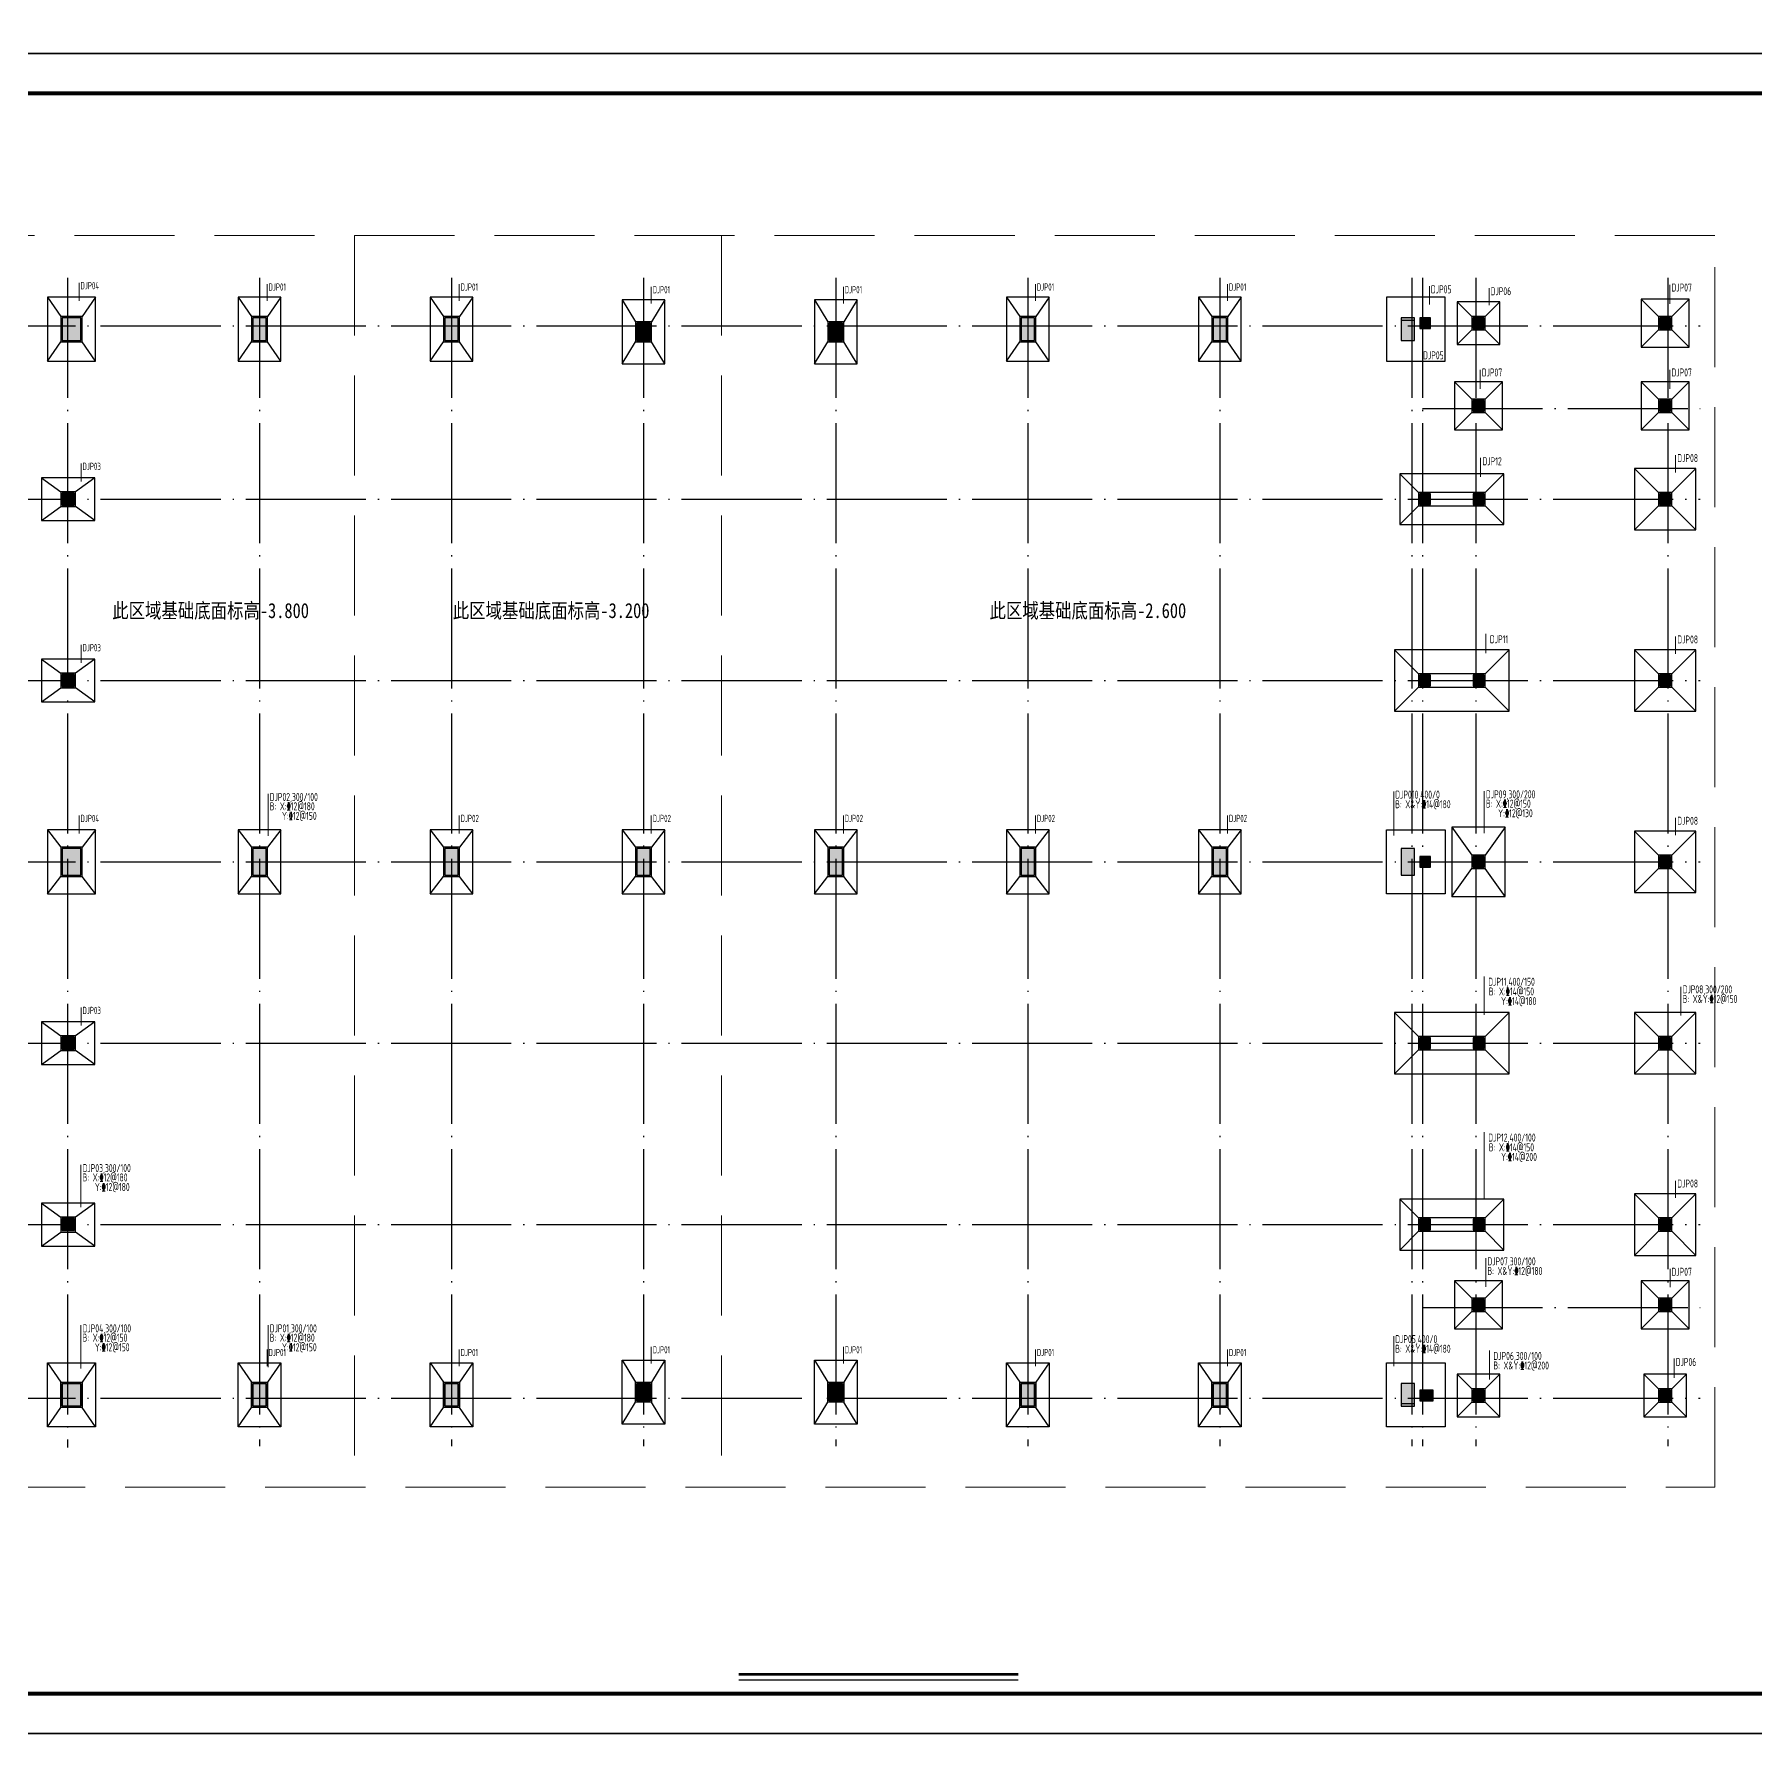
# Model space of a CAD drawing. Extents: x 2025205 to 2402328, y -557483 to 329036.
# Drawn here: x 2076904 to 2141427, y 56941 to 121366 of the extents above; entities that cross this region are included whole.
import ezdxf

# ---------------------------------------------------------------- set-up
doc = ezdxf.new("R2010")
doc.units = 0
doc.header["$LTSCALE"] = 1500
doc.header["$MEASUREMENT"] = 0
doc.linetypes.add('DASH', pattern=[0.35, 0.25, -0.1])
doc.linetypes.add('DOTE', pattern=[2.42, 2, -0.2, 0.02, -0.2])
for name, color, linetype in [('1505', 2, 'Continuous'), ('708', 2, 'Continuous'), ('709', 7, 'Continuous'), ('DIM_SYMB', 3, 'Continuous'), ('DOTE', 252, 'DOTE'), ('PUB_TITLE', 4, 'Continuous'), ('TEXT', 7, 'Continuous'), ('柱', 2, 'Continuous'), ('柱涂实', 54, 'Continuous')]:
    doc.layers.add(name, color=color, linetype=linetype)
doc.layers.add('1526', color=7, linetype='Continuous', lineweight=18)
doc.layers.add('查找字符', color=1, linetype='ByLayer', lineweight=18)
doc.styles.add('FromPkpm', font='Pkpmeng', dxfattribs={"width": 0.7, "bigfont": 'hztxt'})
doc.styles.add('宋体', font='', dxfattribs={"width": 0.8})
doc.styles.get('宋体').set_extended_font_data('SimSun')

# ---------------------------------------------------------------- blocks, each defined once
blk = doc.blocks.new('23131')
at = {"layer": '柱'}
for p, q in [((1903070, -69601), (1902620, -69601)), ((1902620, -69601), (1902620, -70051)), ((1903070, -69601), (1902620, -69601)), ((1902620, -69601), (1902620, -70051)), ((1903070, -70051), (1903070, -69601)), ((1903070, -70051), (1903070, -69601)), ((1902620, -70051), (1903070, -70051)), ((1902620, -70051), (1903070, -70051)), ((1903070, -76401), (1902620, -76401)), ((1902620, -76401), (1902620, -76851)), ((1903070, -76401), (1902620, -76401)), ((1902620, -76401), (1902620, -76851)), ((1903070, -76851), (1903070, -76401)), ((1903070, -76851), (1903070, -76401)), ((1902620, -76851), (1903070, -76851)), ((1902620, -76851), (1903070, -76851)), ((1903070, -90001), (1902620, -90001)), ((1902620, -90001), (1902620, -90451)), ((1903070, -90001), (1902620, -90001)), ((1902620, -90001), (1902620, -90451)), ((1903070, -90451), (1903070, -90001)), ((1903070, -90451), (1903070, -90001)), ((1902620, -90451), (1903070, -90451)), ((1902620, -90451), (1903070, -90451)), ((1903070, -96801), (1902620, -96801)), ((1902620, -96801), (1902620, -97251)), ((1903070, -96801), (1902620, -96801)), ((1902620, -96801), (1902620, -97251)), ((1902620, -97251), (1903070, -97251)), ((1902620, -97251), (1903070, -97251)), ((1903070, -97251), (1903070, -96801)), ((1903070, -97251), (1903070, -96801))]:
    blk.add_line(p, q, dxfattribs=at)
for points in [[(1903320, -63876), (1903320, -63026), (1902620, -63026), (1902620, -63876)], [(1910270, -63876), (1910270, -63026), (1909770, -63026), (1909770, -63876)], [(1917470, -63876), (1917470, -63026), (1916970, -63026), (1916970, -63876)], [(1924670, -63876), (1924670, -63226), (1924170, -63226), (1924170, -63876)], [(1931870, -63876), (1931870, -63226), (1931370, -63226), (1931370, -63876)], [(1939070, -63876), (1939070, -63026), (1938570, -63026), (1938570, -63876)], [(1946270, -63876), (1946270, -63026), (1945770, -63026), (1945770, -63876)], [(1953320, -63876), (1953320, -63026), (1952820, -63026), (1952820, -63876)], [(1903320, -83926), (1903320, -82926), (1902620, -82926), (1902620, -83926)], [(1910270, -83926), (1910270, -82926), (1909770, -82926), (1909770, -83926)], [(1917470, -83926), (1917470, -82926), (1916970, -82926), (1916970, -83926)], [(1924670, -83926), (1924670, -82926), (1924170, -82926), (1924170, -83926)], [(1931870, -83926), (1931870, -82926), (1931370, -82926), (1931370, -83926)], [(1939070, -83926), (1939070, -82926), (1938570, -82926), (1938570, -83926)], [(1946270, -83926), (1946270, -82926), (1945770, -82926), (1945770, -83926)], [(1953320, -83926), (1953320, -82926), (1952820, -82926), (1952820, -83926)], [(1903320, -103826), (1903320, -102976), (1902620, -102976), (1902620, -103826)], [(1910270, -103826), (1910270, -102976), (1909770, -102976), (1909770, -103826)], [(1917470, -103826), (1917470, -102976), (1916970, -102976), (1916970, -103826)], [(1924670, -103626), (1924670, -102976), (1924170, -102976), (1924170, -103626)], [(1931870, -103626), (1931870, -102976), (1931370, -102976), (1931370, -103626)], [(1939070, -103826), (1939070, -102976), (1938570, -102976), (1938570, -103826)], [(1946270, -103826), (1946270, -102976), (1945770, -102976), (1945770, -103826)], [(1953320, -103826), (1953320, -102976), (1952820, -102976), (1952820, -103826)]]:
    blk.add_lwpolyline(points, close=True, dxfattribs=at)
at = {"layer": '柱涂实'}
for points in [[(1903320, -63876), (1903320, -63026), (1902620, -63876), (1902620, -63026)], [(1910270, -63876), (1910270, -63026), (1909770, -63876), (1909770, -63026)], [(1917470, -63876), (1917470, -63026), (1916970, -63876), (1916970, -63026)], [(1924670, -63876), (1924670, -63226), (1924170, -63876), (1924170, -63226)], [(1931870, -63876), (1931870, -63226), (1931370, -63876), (1931370, -63226)], [(1939070, -63876), (1939070, -63026), (1938570, -63876), (1938570, -63026)], [(1946270, -63876), (1946270, -63026), (1945770, -63876), (1945770, -63026)], [(1953320, -63876), (1953320, -63026), (1952820, -63876), (1952820, -63026)], [(1903070, -70051), (1903070, -69601), (1902620, -70051), (1902620, -69601)], [(1903070, -76851), (1903070, -76401), (1902620, -76851), (1902620, -76401)], [(1903320, -83926), (1903320, -82926), (1902620, -83926), (1902620, -82926)], [(1910270, -83926), (1910270, -82926), (1909770, -83926), (1909770, -82926)], [(1917470, -83926), (1917470, -82926), (1916970, -83926), (1916970, -82926)], [(1924670, -83926), (1924670, -82926), (1924170, -83926), (1924170, -82926)], [(1931870, -83926), (1931870, -82926), (1931370, -83926), (1931370, -82926)], [(1939070, -83926), (1939070, -82926), (1938570, -83926), (1938570, -82926)], [(1946270, -83926), (1946270, -82926), (1945770, -83926), (1945770, -82926)], [(1953320, -83926), (1953320, -82926), (1952820, -83926), (1952820, -82926)], [(1903070, -90451), (1903070, -90001), (1902620, -90451), (1902620, -90001)], [(1903070, -97251), (1903070, -96801), (1902620, -97251), (1902620, -96801)], [(1903320, -103826), (1903320, -102976), (1902620, -103826), (1902620, -102976)], [(1910270, -103826), (1910270, -102976), (1909770, -103826), (1909770, -102976)], [(1917470, -103826), (1917470, -102976), (1916970, -103826), (1916970, -102976)], [(1924670, -103626), (1924670, -102976), (1924170, -103626), (1924170, -102976)], [(1931870, -103626), (1931870, -102976), (1931370, -103626), (1931370, -102976)], [(1939070, -103826), (1939070, -102976), (1938570, -103826), (1938570, -102976)], [(1946270, -103826), (1946270, -102976), (1945770, -103826), (1945770, -102976)], [(1953320, -103826), (1953320, -102976), (1952820, -103826), (1952820, -102976)]]:
    blk.add_solid(points, dxfattribs=at)

msp = doc.modelspace()

# ---------------------------------------------------------------- hatches: boundary and pattern name
at = {"layer": '709', "transparency": 33554687}
for points in [[(2129242.1, 110336), (2129242.1, 110736), (2128842.1, 110736), (2128842.1, 110336)], [(2131242.1, 110336), (2131242.1, 110736), (2130842.1, 110736), (2130842.1, 110336)], [(2138242.1, 110336), (2138242.1, 110736), (2137842.1, 110736), (2137842.1, 110336)], [(2131242.1, 107236), (2131242.1, 107636), (2130842.1, 107636), (2130842.1, 107236)], [(2138242.1, 107236), (2138242.1, 107636), (2137842.1, 107636), (2137842.1, 107236)], [(2129242.1, 103736), (2129242.1, 104136), (2128842.1, 104136), (2128842.1, 103736)], [(2131242.1, 103736), (2131242.1, 104136), (2130842.1, 104136), (2130842.1, 103736)], [(2138242.1, 103736), (2138242.1, 104136), (2137842.1, 104136), (2137842.1, 103736)], [(2129242.1, 96936), (2129242.1, 97336), (2128842.1, 97336), (2128842.1, 96936)], [(2131242.1, 96936), (2131242.1, 97336), (2130842.1, 97336), (2130842.1, 96936)], [(2138242.1, 96936), (2138242.1, 97336), (2137842.1, 97336), (2137842.1, 96936)], [(2129242.1, 90136), (2129242.1, 90536), (2128842.1, 90536), (2128842.1, 90136)], [(2131242.1, 90136), (2131242.1, 90536), (2130842.1, 90536), (2130842.1, 90136)], [(2138242.1, 90136), (2138242.1, 90536), (2137842.1, 90536), (2137842.1, 90136)], [(2129242.1, 83336), (2129242.1, 83736), (2128842.1, 83736), (2128842.1, 83336)], [(2131242.1, 83336), (2131242.1, 83736), (2130842.1, 83736), (2130842.1, 83336)], [(2138242.1, 83336), (2138242.1, 83736), (2137842.1, 83736), (2137842.1, 83336)], [(2129242.1, 76536), (2129242.1, 76936), (2128842.1, 76936), (2128842.1, 76536)], [(2131242.1, 76536), (2131242.1, 76936), (2130842.1, 76936), (2130842.1, 76536)], [(2138242.1, 76536), (2138242.1, 76936), (2137842.1, 76936), (2137842.1, 76536)], [(2131242.1, 73536), (2131242.1, 73936), (2130842.1, 73936), (2130842.1, 73536)], [(2138242.1, 73536), (2138242.1, 73936), (2137842.1, 73936), (2137842.1, 73536)], [(2129342.1, 70136), (2129342.1, 70536), (2128842.1, 70536), (2128842.1, 70136)], [(2131242.1, 70136), (2131242.1, 70536), (2130842.1, 70536), (2130842.1, 70136)], [(2138242.1, 70136), (2138242.1, 70536), (2137842.1, 70536), (2137842.1, 70136)]]:
    msp.add_hatch(color=256, dxfattribs=at).paths.add_polyline_path(points)

# ---------------------------------------------------------------- linework, layer by layer
at = {"layer": '1505', "ltscale": 1}
for points in [[(2077392.1, 111511), (2077392.1, 109111), (2079192.1, 109111), (2079192.1, 111511)], [(2084542.1, 111511), (2084542.1, 109111), (2086142.1, 109111), (2086142.1, 111511)], [(2091742.1, 111511), (2091742.1, 109111), (2093342.1, 109111), (2093342.1, 111511)], [(2098942.1, 111411), (2098942.1, 109011), (2100542.1, 109011), (2100542.1, 111411)], [(2106142.1, 111411), (2106142.1, 109011), (2107742.1, 109011), (2107742.1, 111411)], [(2113342.1, 111511), (2113342.1, 109111), (2114942.1, 109111), (2114942.1, 111511)], [(2120542.1, 111511), (2120542.1, 109111), (2122142.1, 109111), (2122142.1, 111511)], [(2127592.1, 111511), (2127592.1, 109111), (2129792.1, 109111), (2129792.1, 111511)], [(2130242.1, 109736), (2131842.1, 109736), (2131842.1, 111336), (2130242.1, 111336)], [(2137142.1, 109636), (2138942.1, 109636), (2138942.1, 111436), (2137142.1, 111436)], [(2077892.1, 110786), (2077892.1, 109836), (2078692.1, 109836), (2078692.1, 110786)], [(2085042.1, 110786), (2085042.1, 109836), (2085642.1, 109836), (2085642.1, 110786)], [(2092242.1, 110786), (2092242.1, 109836), (2092842.1, 109836), (2092842.1, 110786)], [(2099442.1, 110586), (2099442.1, 109836), (2100042.1, 109836), (2100042.1, 110586)], [(2106642.1, 110586), (2106642.1, 109836), (2107242.1, 109836), (2107242.1, 110586)], [(2113842.1, 110786), (2113842.1, 109836), (2114442.1, 109836), (2114442.1, 110786)], [(2121042.1, 110786), (2121042.1, 109836), (2121642.1, 109836), (2121642.1, 110786)], [(2130792.1, 110286), (2131292.1, 110286), (2131292.1, 110786), (2130792.1, 110786)], [(2137792.1, 110286), (2138292.1, 110286), (2138292.1, 110786), (2137792.1, 110786)], [(2130142.1, 106536), (2131942.1, 106536), (2131942.1, 108336), (2130142.1, 108336)], [(2137142.1, 106536), (2138942.1, 106536), (2138942.1, 108336), (2137142.1, 108336)], [(2130792.1, 107186), (2131292.1, 107186), (2131292.1, 107686), (2130792.1, 107686)], [(2137792.1, 107186), (2138292.1, 107186), (2138292.1, 107686), (2137792.1, 107686)], [(2077167.1, 103136), (2079167.1, 103136), (2079167.1, 104736), (2077167.1, 104736)], [(2128092.1, 102986), (2131992.1, 102986), (2131992.1, 104886), (2128092.1, 104886)], [(2136892.1, 102786), (2139192.1, 102786), (2139192.1, 105086), (2136892.1, 105086)], [(2077892.1, 103661), (2078442.1, 103661), (2078442.1, 104211), (2077892.1, 104211)], [(2128792.1, 103686), (2131292.1, 103686), (2131292.1, 104186), (2128792.1, 104186)], [(2137792.1, 103686), (2138292.1, 103686), (2138292.1, 104186), (2137792.1, 104186)], [(2127892.1, 95986), (2132192.1, 95986), (2132192.1, 98286), (2127892.1, 98286)], [(2136892.1, 95986), (2139192.1, 95986), (2139192.1, 98286), (2136892.1, 98286)], [(2077167.1, 96336), (2079167.1, 96336), (2079167.1, 97936), (2077167.1, 97936)], [(2077892.1, 96861), (2078442.1, 96861), (2078442.1, 97411), (2077892.1, 97411)], [(2128792.1, 96886), (2131292.1, 96886), (2131292.1, 97386), (2128792.1, 97386)], [(2137792.1, 96886), (2138292.1, 96886), (2138292.1, 97386), (2137792.1, 97386)], [(2130042.1, 89036), (2132042.1, 89036), (2132042.1, 91636), (2130042.1, 91636)], [(2077392.1, 91536), (2077392.1, 89136), (2079192.1, 89136), (2079192.1, 91536)], [(2084542.1, 91536), (2084542.1, 89136), (2086142.1, 89136), (2086142.1, 91536)], [(2091742.1, 91536), (2091742.1, 89136), (2093342.1, 89136), (2093342.1, 91536)], [(2098942.1, 91536), (2098942.1, 89136), (2100542.1, 89136), (2100542.1, 91536)], [(2106142.1, 91536), (2106142.1, 89136), (2107742.1, 89136), (2107742.1, 91536)], [(2113342.1, 91536), (2113342.1, 89136), (2114942.1, 89136), (2114942.1, 91536)], [(2120542.1, 91536), (2120542.1, 89136), (2122142.1, 89136), (2122142.1, 91536)], [(2127592.1, 89136), (2127592.1, 91536), (2129792.1, 91536), (2129792.1, 89136)], [(2136892.1, 89186), (2139192.1, 89186), (2139192.1, 91486), (2136892.1, 91486)], [(2077892.1, 90886), (2077892.1, 89786), (2078692.1, 89786), (2078692.1, 90886)], [(2085042.1, 90886), (2085042.1, 89786), (2085642.1, 89786), (2085642.1, 90886)], [(2092242.1, 90886), (2092242.1, 89786), (2092842.1, 89786), (2092842.1, 90886)], [(2099442.1, 90886), (2099442.1, 89786), (2100042.1, 89786), (2100042.1, 90886)], [(2106642.1, 90886), (2106642.1, 89786), (2107242.1, 89786), (2107242.1, 90886)], [(2113842.1, 90886), (2113842.1, 89786), (2114442.1, 89786), (2114442.1, 90886)], [(2121042.1, 90886), (2121042.1, 89786), (2121642.1, 89786), (2121642.1, 90886)], [(2130792.1, 90086), (2131292.1, 90086), (2131292.1, 90586), (2130792.1, 90586)], [(2137792.1, 90086), (2138292.1, 90086), (2138292.1, 90586), (2137792.1, 90586)], [(2127892.1, 82386), (2132192.1, 82386), (2132192.1, 84686), (2127892.1, 84686)], [(2136892.1, 82386), (2139192.1, 82386), (2139192.1, 84686), (2136892.1, 84686)], [(2077167.1, 82736), (2079167.1, 82736), (2079167.1, 84336), (2077167.1, 84336)], [(2077892.1, 83261), (2078442.1, 83261), (2078442.1, 83811), (2077892.1, 83811)], [(2128792.1, 83286), (2131292.1, 83286), (2131292.1, 83786), (2128792.1, 83786)], [(2137792.1, 83286), (2138292.1, 83286), (2138292.1, 83786), (2137792.1, 83786)], [(2077167.1, 75936), (2079167.1, 75936), (2079167.1, 77536), (2077167.1, 77536)], [(2128092.1, 75786), (2131992.1, 75786), (2131992.1, 77686), (2128092.1, 77686)], [(2136892.1, 75586), (2139192.1, 75586), (2139192.1, 77886), (2136892.1, 77886)], [(2077892.1, 76461), (2078442.1, 76461), (2078442.1, 77011), (2077892.1, 77011)], [(2128792.1, 76486), (2131292.1, 76486), (2131292.1, 76986), (2128792.1, 76986)], [(2137792.1, 76486), (2138292.1, 76486), (2138292.1, 76986), (2137792.1, 76986)], [(2130142.1, 72836), (2131942.1, 72836), (2131942.1, 74636), (2130142.1, 74636)], [(2137142.1, 72836), (2138942.1, 72836), (2138942.1, 74636), (2137142.1, 74636)], [(2130792.1, 73486), (2131292.1, 73486), (2131292.1, 73986), (2130792.1, 73986)], [(2137792.1, 73486), (2138292.1, 73486), (2138292.1, 73986), (2137792.1, 73986)], [(2098942.1, 69261), (2098942.1, 71661), (2100542.1, 71661), (2100542.1, 69261)], [(2106142.1, 69261), (2106142.1, 71661), (2107742.1, 71661), (2107742.1, 69261)], [(2077392.1, 69161), (2077392.1, 71561), (2079192.1, 71561), (2079192.1, 69161)], [(2084542.1, 69161), (2084542.1, 71561), (2086142.1, 71561), (2086142.1, 69161)], [(2091742.1, 69161), (2091742.1, 71561), (2093342.1, 71561), (2093342.1, 69161)], [(2113342.1, 69161), (2113342.1, 71561), (2114942.1, 71561), (2114942.1, 69161)], [(2120542.1, 69161), (2120542.1, 71561), (2122142.1, 71561), (2122142.1, 69161)], [(2127592.1, 69161), (2127592.1, 71561), (2129792.1, 71561), (2129792.1, 69161)], [(2130242.1, 69536), (2131842.1, 69536), (2131842.1, 71136), (2130242.1, 71136)], [(2137242.1, 69536), (2138842.1, 69536), (2138842.1, 71136), (2137242.1, 71136)], [(2077892.1, 69886), (2077892.1, 70836), (2078692.1, 70836), (2078692.1, 69886)], [(2085042.1, 69886), (2085042.1, 70836), (2085642.1, 70836), (2085642.1, 69886)], [(2092242.1, 69886), (2092242.1, 70836), (2092842.1, 70836), (2092842.1, 69886)], [(2099442.1, 70086), (2099442.1, 70836), (2100042.1, 70836), (2100042.1, 70086)], [(2106642.1, 70086), (2106642.1, 70836), (2107242.1, 70836), (2107242.1, 70086)], [(2113842.1, 69886), (2113842.1, 70836), (2114442.1, 70836), (2114442.1, 69886)], [(2121042.1, 69886), (2121042.1, 70836), (2121642.1, 70836), (2121642.1, 69886)], [(2130792.1, 70086), (2131292.1, 70086), (2131292.1, 70586), (2130792.1, 70586)], [(2137792.1, 70086), (2138292.1, 70086), (2138292.1, 70586), (2137792.1, 70586)]]:
    msp.add_lwpolyline(points, close=True, dxfattribs=at)
for points in [[(2077392.1, 111511), (2077892.1, 110786)], [(2079192.1, 111511), (2078692.1, 110786)], [(2084542.1, 111511), (2085042.1, 110786)], [(2086142.1, 111511), (2085642.1, 110786)], [(2091742.1, 111511), (2092242.1, 110786)], [(2093342.1, 111511), (2092842.1, 110786)], [(2098942.1, 111411), (2099442.1, 110586)], [(2100542.1, 111411), (2100042.1, 110586)], [(2106142.1, 111411), (2106642.1, 110586)], [(2107742.1, 111411), (2107242.1, 110586)], [(2113342.1, 111511), (2113842.1, 110786)], [(2114942.1, 111511), (2114442.1, 110786)], [(2120542.1, 111511), (2121042.1, 110786)], [(2122142.1, 111511), (2121642.1, 110786)], [(2130242.1, 111336), (2130792.1, 110786)], [(2131842.1, 111336), (2131292.1, 110786)], [(2137142.1, 111436), (2137792.1, 110786)], [(2138942.1, 111436), (2138292.1, 110786)], [(2077392.1, 109111), (2077892.1, 109836)], [(2079192.1, 109111), (2078692.1, 109836)], [(2084542.1, 109111), (2085042.1, 109836)], [(2086142.1, 109111), (2085642.1, 109836)], [(2091742.1, 109111), (2092242.1, 109836)], [(2093342.1, 109111), (2092842.1, 109836)], [(2098942.1, 109011), (2099442.1, 109836)], [(2100542.1, 109011), (2100042.1, 109836)], [(2106142.1, 109011), (2106642.1, 109836)], [(2107742.1, 109011), (2107242.1, 109836)], [(2113342.1, 109111), (2113842.1, 109836)], [(2114942.1, 109111), (2114442.1, 109836)], [(2120542.1, 109111), (2121042.1, 109836)], [(2122142.1, 109111), (2121642.1, 109836)], [(2130242.1, 109736), (2130792.1, 110286)], [(2131842.1, 109736), (2131292.1, 110286)], [(2137142.1, 109636), (2137792.1, 110286)], [(2138942.1, 109636), (2138292.1, 110286)], [(2130142.1, 108336), (2130792.1, 107686)], [(2131942.1, 108336), (2131292.1, 107686)], [(2137142.1, 108336), (2137792.1, 107686)], [(2138942.1, 108336), (2138292.1, 107686)], [(2130142.1, 106536), (2130792.1, 107186)], [(2131942.1, 106536), (2131292.1, 107186)], [(2137142.1, 106536), (2137792.1, 107186)], [(2138942.1, 106536), (2138292.1, 107186)], [(2077167.1, 104736), (2077892.1, 104211)], [(2079167.1, 104736), (2078442.1, 104211)], [(2128092.1, 104886), (2128792.1, 104186)], [(2131992.1, 104886), (2131292.1, 104186)], [(2136892.1, 105086), (2137792.1, 104186)], [(2139192.1, 105086), (2138292.1, 104186)], [(2077167.1, 103136), (2077892.1, 103661)], [(2079167.1, 103136), (2078442.1, 103661)], [(2128092.1, 102986), (2128792.1, 103686)], [(2131992.1, 102986), (2131292.1, 103686)], [(2136892.1, 102786), (2137792.1, 103686)], [(2139192.1, 102786), (2138292.1, 103686)], [(2127892.1, 98286), (2128792.1, 97386)], [(2132192.1, 98286), (2131292.1, 97386)], [(2136892.1, 98286), (2137792.1, 97386)], [(2139192.1, 98286), (2138292.1, 97386)], [(2077167.1, 97936), (2077892.1, 97411)], [(2079167.1, 97936), (2078442.1, 97411)], [(2077167.1, 96336), (2077892.1, 96861)], [(2079167.1, 96336), (2078442.1, 96861)], [(2127892.1, 95986), (2128792.1, 96886)], [(2132192.1, 95986), (2131292.1, 96886)], [(2136892.1, 95986), (2137792.1, 96886)], [(2139192.1, 95986), (2138292.1, 96886)], [(2130042.1, 91636), (2130792.1, 90586)], [(2132042.1, 91636), (2131292.1, 90586)], [(2077392.1, 91536), (2077892.1, 90886)], [(2079192.1, 91536), (2078692.1, 90886)], [(2084542.1, 91536), (2085042.1, 90886)], [(2086142.1, 91536), (2085642.1, 90886)], [(2091742.1, 91536), (2092242.1, 90886)], [(2093342.1, 91536), (2092842.1, 90886)], [(2098942.1, 91536), (2099442.1, 90886)], [(2100542.1, 91536), (2100042.1, 90886)], [(2106142.1, 91536), (2106642.1, 90886)], [(2107742.1, 91536), (2107242.1, 90886)], [(2113342.1, 91536), (2113842.1, 90886)], [(2114942.1, 91536), (2114442.1, 90886)], [(2120542.1, 91536), (2121042.1, 90886)], [(2122142.1, 91536), (2121642.1, 90886)], [(2136892.1, 91486), (2137792.1, 90586)], [(2139192.1, 91486), (2138292.1, 90586)], [(2077392.1, 89136), (2077892.1, 89786)], [(2079192.1, 89136), (2078692.1, 89786)], [(2084542.1, 89136), (2085042.1, 89786)], [(2086142.1, 89136), (2085642.1, 89786)], [(2091742.1, 89136), (2092242.1, 89786)], [(2093342.1, 89136), (2092842.1, 89786)], [(2098942.1, 89136), (2099442.1, 89786)], [(2100542.1, 89136), (2100042.1, 89786)], [(2106142.1, 89136), (2106642.1, 89786)], [(2107742.1, 89136), (2107242.1, 89786)], [(2113342.1, 89136), (2113842.1, 89786)], [(2114942.1, 89136), (2114442.1, 89786)], [(2120542.1, 89136), (2121042.1, 89786)], [(2122142.1, 89136), (2121642.1, 89786)], [(2130042.1, 89036), (2130792.1, 90086)], [(2132042.1, 89036), (2131292.1, 90086)], [(2136892.1, 89186), (2137792.1, 90086)], [(2139192.1, 89186), (2138292.1, 90086)], [(2127892.1, 84686), (2128792.1, 83786)], [(2132192.1, 84686), (2131292.1, 83786)], [(2136892.1, 84686), (2137792.1, 83786)], [(2139192.1, 84686), (2138292.1, 83786)], [(2077167.1, 84336), (2077892.1, 83811)], [(2079167.1, 84336), (2078442.1, 83811)], [(2077167.1, 82736), (2077892.1, 83261)], [(2079167.1, 82736), (2078442.1, 83261)], [(2127892.1, 82386), (2128792.1, 83286)], [(2132192.1, 82386), (2131292.1, 83286)], [(2136892.1, 82386), (2137792.1, 83286)], [(2139192.1, 82386), (2138292.1, 83286)], [(2077167.1, 77536), (2077892.1, 77011)], [(2079167.1, 77536), (2078442.1, 77011)], [(2128092.1, 77686), (2128792.1, 76986)], [(2131992.1, 77686), (2131292.1, 76986)], [(2136892.1, 77886), (2137792.1, 76986)], [(2139192.1, 77886), (2138292.1, 76986)], [(2077167.1, 75936), (2077892.1, 76461)], [(2079167.1, 75936), (2078442.1, 76461)], [(2128092.1, 75786), (2128792.1, 76486)], [(2131992.1, 75786), (2131292.1, 76486)], [(2136892.1, 75586), (2137792.1, 76486)], [(2139192.1, 75586), (2138292.1, 76486)], [(2130142.1, 74636), (2130792.1, 73986)], [(2131942.1, 74636), (2131292.1, 73986)], [(2137142.1, 74636), (2137792.1, 73986)], [(2138942.1, 74636), (2138292.1, 73986)], [(2130142.1, 72836), (2130792.1, 73486)], [(2131942.1, 72836), (2131292.1, 73486)], [(2137142.1, 72836), (2137792.1, 73486)], [(2138942.1, 72836), (2138292.1, 73486)], [(2098942.1, 71661), (2099442.1, 70836)], [(2100542.1, 71661), (2100042.1, 70836)], [(2106142.1, 71661), (2106642.1, 70836)], [(2107742.1, 71661), (2107242.1, 70836)], [(2077392.1, 71561), (2077892.1, 70836)], [(2079192.1, 71561), (2078692.1, 70836)], [(2084542.1, 71561), (2085042.1, 70836)], [(2086142.1, 71561), (2085642.1, 70836)], [(2091742.1, 71561), (2092242.1, 70836)], [(2093342.1, 71561), (2092842.1, 70836)], [(2113342.1, 71561), (2113842.1, 70836)], [(2114942.1, 71561), (2114442.1, 70836)], [(2120542.1, 71561), (2121042.1, 70836)], [(2122142.1, 71561), (2121642.1, 70836)], [(2130242.1, 71136), (2130792.1, 70586)], [(2131842.1, 71136), (2131292.1, 70586)], [(2137242.1, 71136), (2137792.1, 70586)], [(2138842.1, 71136), (2138292.1, 70586)], [(2077392.1, 69161), (2077892.1, 69886)], [(2079192.1, 69161), (2078692.1, 69886)], [(2084542.1, 69161), (2085042.1, 69886)], [(2086142.1, 69161), (2085642.1, 69886)], [(2091742.1, 69161), (2092242.1, 69886)], [(2093342.1, 69161), (2092842.1, 69886)], [(2098942.1, 69261), (2099442.1, 70086)], [(2100542.1, 69261), (2100042.1, 70086)], [(2106142.1, 69261), (2106642.1, 70086)], [(2107742.1, 69261), (2107242.1, 70086)], [(2113342.1, 69161), (2113842.1, 69886)], [(2114942.1, 69161), (2114442.1, 69886)], [(2120542.1, 69161), (2121042.1, 69886)], [(2122142.1, 69161), (2121642.1, 69886)], [(2130242.1, 69536), (2130792.1, 70086)], [(2131842.1, 69536), (2131292.1, 70086)], [(2137242.1, 69536), (2137792.1, 70086)], [(2138842.1, 69536), (2138292.1, 70086)]]:
    msp.add_lwpolyline(points, dxfattribs=at)
at = {"layer": '1526', "lineweight": 18, "ltscale": 1}
for p, q in [((2078580.6, 111377.9), (2078580.6, 112050.2)), ((2085630.6, 111377.9), (2085630.6, 112000.2)), ((2092830.6, 111377.9), (2092830.6, 112000.2)), ((2100030.6, 111277.9), (2100030.6, 111900.2)), ((2107230.6, 111277.9), (2107230.6, 111900.2)), ((2114430.6, 111377.9), (2114430.6, 112000.2)), ((2121630.6, 111377.9), (2121630.6, 112000.2)), ((2129203.3, 111238.5), (2129203.3, 111921)), ((2131439.1, 111211.3), (2131439.1, 111850.1)), ((2138216.3, 111259), (2138216.3, 111979)), ((2131105.3, 108075), (2131105.3, 108795)), ((2138216.3, 108075), (2138216.3, 108795)), ((2078655.6, 104602.9), (2078655.6, 105275.2)), ((2131112.5, 104772.3), (2131112.5, 105492.3)), ((2138420.6, 104936.5), (2138420.6, 105585.7)), ((2131316.8, 98167.1), (2131316.8, 98887.1)), ((2138420.6, 98136.5), (2138420.6, 98785.7)), ((2078655.6, 97802.9), (2078655.6, 98475.2)), ((2127866.4, 91326.1), (2127866.4, 92973.5)), ((2131256.8, 91412.7), (2131256.8, 92990.6)), ((2085663.9, 91312.7), (2085663.9, 92890.6)), ((2078580.6, 91402.9), (2078580.6, 92075.2)), ((2092830.6, 91402.9), (2092830.6, 92075.2)), ((2100030.6, 91402.9), (2100030.6, 92075.2)), ((2107230.6, 91402.9), (2107230.6, 92075.2)), ((2114430.6, 91402.9), (2114430.6, 92075.2)), ((2121630.6, 91402.9), (2121630.6, 92075.2)), ((2138420.6, 91336.5), (2138420.6, 91985.7)), ((2131254.8, 84603.9), (2131254.8, 86043.9)), ((2138620, 84579.4), (2138620, 85659.4)), ((2078655.6, 84202.9), (2078655.6, 84875.2)), ((2131254.8, 77686), (2131254.8, 80201.4)), ((2078647.7, 77396.9), (2078647.7, 78974.7)), ((2138420.6, 77736.5), (2138420.6, 78385.7)), ((2131318.3, 74405.1), (2131318.3, 75485.1)), ((2138225.3, 74393.6), (2138225.3, 75079.2)), ((2078647.7, 71337.7), (2078647.7, 72965.6)), ((2085663.9, 71387.7), (2085663.9, 72965.6)), ((2127866.4, 71425.8), (2127866.4, 72555.8)), ((2085630.6, 71427.9), (2085630.6, 72050.2)), ((2092830.6, 71427.9), (2092830.6, 72050.2)), ((2100030.6, 71527.9), (2100030.6, 72150.2)), ((2107230.6, 71527.9), (2107230.6, 72150.2)), ((2114430.6, 71427.9), (2114430.6, 72050.2)), ((2121630.6, 71427.9), (2121630.6, 72050.2)), ((2131447.5, 70935.4), (2131447.5, 72015.4)), ((2138379.3, 70994.7), (2138379.3, 71714.7))]:
    msp.add_line(p, q, dxfattribs=at)
at = {"layer": '708', "ltscale": 1}
for points in [[(2129242.1, 110336), (2129242.1, 110736), (2128842.1, 110736), (2128842.1, 110336)], [(2131242.1, 110336), (2131242.1, 110736), (2130842.1, 110736), (2130842.1, 110336)], [(2138242.1, 110336), (2138242.1, 110736), (2137842.1, 110736), (2137842.1, 110336)], [(2131242.1, 107236), (2131242.1, 107636), (2130842.1, 107636), (2130842.1, 107236)], [(2138242.1, 107236), (2138242.1, 107636), (2137842.1, 107636), (2137842.1, 107236)], [(2129242.1, 103736), (2129242.1, 104136), (2128842.1, 104136), (2128842.1, 103736)], [(2131242.1, 103736), (2131242.1, 104136), (2130842.1, 104136), (2130842.1, 103736)], [(2138242.1, 103736), (2138242.1, 104136), (2137842.1, 104136), (2137842.1, 103736)], [(2129242.1, 96936), (2129242.1, 97336), (2128842.1, 97336), (2128842.1, 96936)], [(2131242.1, 96936), (2131242.1, 97336), (2130842.1, 97336), (2130842.1, 96936)], [(2138242.1, 96936), (2138242.1, 97336), (2137842.1, 97336), (2137842.1, 96936)], [(2129242.1, 90136), (2129242.1, 90536), (2128842.1, 90536), (2128842.1, 90136)], [(2131242.1, 90136), (2131242.1, 90536), (2130842.1, 90536), (2130842.1, 90136)], [(2138242.1, 90136), (2138242.1, 90536), (2137842.1, 90536), (2137842.1, 90136)], [(2129242.1, 83336), (2129242.1, 83736), (2128842.1, 83736), (2128842.1, 83336)], [(2131242.1, 83336), (2131242.1, 83736), (2130842.1, 83736), (2130842.1, 83336)], [(2138242.1, 83336), (2138242.1, 83736), (2137842.1, 83736), (2137842.1, 83336)], [(2129242.1, 76536), (2129242.1, 76936), (2128842.1, 76936), (2128842.1, 76536)], [(2131242.1, 76536), (2131242.1, 76936), (2130842.1, 76936), (2130842.1, 76536)], [(2138242.1, 76536), (2138242.1, 76936), (2137842.1, 76936), (2137842.1, 76536)], [(2131242.1, 73536), (2131242.1, 73936), (2130842.1, 73936), (2130842.1, 73536)], [(2138242.1, 73536), (2138242.1, 73936), (2137842.1, 73936), (2137842.1, 73536)], [(2129342.1, 70136), (2129342.1, 70536), (2128842.1, 70536), (2128842.1, 70136)], [(2131242.1, 70136), (2131242.1, 70536), (2130842.1, 70536), (2130842.1, 70136)], [(2138242.1, 70136), (2138242.1, 70536), (2137842.1, 70536), (2137842.1, 70136)]]:
    msp.add_lwpolyline(points, close=True, dxfattribs=at)
at = {"layer": '709', "linetype": 'Continuous'}
for points in [[(2129242.1, 110336), (2129242.1, 110736), (2128842.1, 110736), (2128842.1, 110336)], [(2131242.1, 110336), (2131242.1, 110736), (2130842.1, 110736), (2130842.1, 110336)], [(2138242.1, 110336), (2138242.1, 110736), (2137842.1, 110736), (2137842.1, 110336)], [(2131242.1, 107236), (2131242.1, 107636), (2130842.1, 107636), (2130842.1, 107236)], [(2138242.1, 107236), (2138242.1, 107636), (2137842.1, 107636), (2137842.1, 107236)], [(2129242.1, 103736), (2129242.1, 104136), (2128842.1, 104136), (2128842.1, 103736)], [(2131242.1, 103736), (2131242.1, 104136), (2130842.1, 104136), (2130842.1, 103736)], [(2138242.1, 103736), (2138242.1, 104136), (2137842.1, 104136), (2137842.1, 103736)], [(2129242.1, 96936), (2129242.1, 97336), (2128842.1, 97336), (2128842.1, 96936)], [(2131242.1, 96936), (2131242.1, 97336), (2130842.1, 97336), (2130842.1, 96936)], [(2138242.1, 96936), (2138242.1, 97336), (2137842.1, 97336), (2137842.1, 96936)], [(2129242.1, 90136), (2129242.1, 90536), (2128842.1, 90536), (2128842.1, 90136)], [(2131242.1, 90136), (2131242.1, 90536), (2130842.1, 90536), (2130842.1, 90136)], [(2138242.1, 90136), (2138242.1, 90536), (2137842.1, 90536), (2137842.1, 90136)], [(2129242.1, 83336), (2129242.1, 83736), (2128842.1, 83736), (2128842.1, 83336)], [(2131242.1, 83336), (2131242.1, 83736), (2130842.1, 83736), (2130842.1, 83336)], [(2138242.1, 83336), (2138242.1, 83736), (2137842.1, 83736), (2137842.1, 83336)], [(2129242.1, 76536), (2129242.1, 76936), (2128842.1, 76936), (2128842.1, 76536)], [(2131242.1, 76536), (2131242.1, 76936), (2130842.1, 76936), (2130842.1, 76536)], [(2138242.1, 76536), (2138242.1, 76936), (2137842.1, 76936), (2137842.1, 76536)], [(2131242.1, 73536), (2131242.1, 73936), (2130842.1, 73936), (2130842.1, 73536)], [(2138242.1, 73536), (2138242.1, 73936), (2137842.1, 73936), (2137842.1, 73536)], [(2129342.1, 70136), (2129342.1, 70536), (2128842.1, 70536), (2128842.1, 70136)], [(2131242.1, 70136), (2131242.1, 70536), (2130842.1, 70536), (2130842.1, 70136)], [(2138242.1, 70136), (2138242.1, 70536), (2137842.1, 70536), (2137842.1, 70136)]]:
    msp.add_lwpolyline(points, close=True, dxfattribs=at)
at = {"layer": 'DIM_SYMB', "const_width": 105}
msp.add_lwpolyline([(2103308.2, 59878.4), (2113786.9, 59878.4)], dxfattribs=at)
at = {"layer": 'DIM_SYMB'}
msp.add_lwpolyline([(2103308.2, 59668.4), (2113786.9, 59668.4)], dxfattribs=at)
at = {"layer": 'DOTE', "ltscale": 1.5}
for p, q in [((2078142.1, 112236), (2078142.1, 68386)), ((2085342.1, 112236), (2085342.1, 68436)), ((2092542.1, 112236), (2092542.1, 68436)), ((2099742.1, 112236), (2099742.1, 68436)), ((2106942.1, 112236), (2106942.1, 68436)), ((2114142.1, 112236), (2114142.1, 68436)), ((2121342.1, 112236), (2121342.1, 68436)), ((2128542.1, 112236), (2128542.1, 68436)), ((2128942.1, 112236), (2128942.1, 68436)), ((2130942.1, 112236), (2130942.1, 68436)), ((2138142.1, 112236), (2138142.1, 68436)), ((2073942.1, 110436), (2139349.1, 110436)), ((2128942.1, 107336), (2139349.1, 107336)), ((2073942.1, 103936), (2139349.1, 103936)), ((2073942.1, 97136), (2139349.1, 97136)), ((2073942.1, 90336), (2139349.1, 90336)), ((2073942.1, 83536), (2139349.1, 83536)), ((2073942.1, 76736), (2139349.1, 76736)), ((2128942.1, 73636), (2139349.1, 73636)), ((2073942.1, 70236), (2139349.1, 70236))]:
    msp.add_line(p, q, dxfattribs=at)
at = {"layer": 'PUB_TITLE', "linetype": 'ByBlock'}
for points in [[(2066227.3, 120653.5), (2177677.3, 120653.5), (2177677.3, 183653.5), (2066227.3, 183653.5)], [(2066227.3, 57653.5), (2177677.3, 57653.5), (2177677.3, 120653.5), (2066227.3, 120653.5)], [(2066227.3, -5346.5), (2177677.3, -5346.5), (2177677.3, 57653.5), (2066227.3, 57653.5)]]:
    msp.add_lwpolyline(points, close=True, dxfattribs=at)
at = {"layer": 'PUB_TITLE', "linetype": 'ByBlock', "const_width": 150}
msp.add_lwpolyline([(2069977.3, 59153.5), (2176177.3, 59153.5), (2176177.3, 119153.5), (2069977.3, 119153.5)], close=True, dxfattribs=at)
at = {"layer": '查找字符', "linetype": 'DASH', "ltscale": 10}
for p, q in [((2088897.9, 113828.3), (2088897.9, 66892)), ((2102663.8, 113828.3), (2102663.8, 66892))]:
    msp.add_line(p, q, dxfattribs=at)
msp.add_lwpolyline([(2075059.7, 66892), (2139902.2, 66892), (2139902.2, 113828.3), (2075059.7, 113828.3)], close=True, dxfattribs=at)
at = {"layer": '柱'}
for p, q in [((2078392.1, 104161), (2077942.1, 104161)), ((2077942.1, 104161), (2077942.1, 103711)), ((2078392.1, 104161), (2077942.1, 104161)), ((2077942.1, 104161), (2077942.1, 103711)), ((2078392.1, 103711), (2078392.1, 104161)), ((2078392.1, 103711), (2078392.1, 104161)), ((2077942.1, 103711), (2078392.1, 103711)), ((2077942.1, 103711), (2078392.1, 103711)), ((2078392.1, 97361), (2077942.1, 97361)), ((2077942.1, 97361), (2077942.1, 96911)), ((2078392.1, 97361), (2077942.1, 97361)), ((2077942.1, 97361), (2077942.1, 96911)), ((2077942.1, 96911), (2078392.1, 96911)), ((2077942.1, 96911), (2078392.1, 96911)), ((2078392.1, 96911), (2078392.1, 97361)), ((2078392.1, 96911), (2078392.1, 97361)), ((2078392.1, 83761), (2077942.1, 83761)), ((2077942.1, 83761), (2077942.1, 83311)), ((2078392.1, 83761), (2077942.1, 83761)), ((2077942.1, 83761), (2077942.1, 83311)), ((2077942.1, 83311), (2078392.1, 83311)), ((2077942.1, 83311), (2078392.1, 83311)), ((2078392.1, 83311), (2078392.1, 83761)), ((2078392.1, 83311), (2078392.1, 83761)), ((2078392.1, 76961), (2077942.1, 76961)), ((2077942.1, 76961), (2077942.1, 76511)), ((2078392.1, 76961), (2077942.1, 76961)), ((2077942.1, 76961), (2077942.1, 76511)), ((2078392.1, 76511), (2078392.1, 76961)), ((2078392.1, 76511), (2078392.1, 76961)), ((2077942.1, 76511), (2078392.1, 76511)), ((2077942.1, 76511), (2078392.1, 76511))]:
    msp.add_line(p, q, dxfattribs=at)
for points in [[(2078642.1, 109886), (2078642.1, 110736), (2077942.1, 110736), (2077942.1, 109886)], [(2085592.1, 109886), (2085592.1, 110736), (2085092.1, 110736), (2085092.1, 109886)], [(2092792.1, 109886), (2092792.1, 110736), (2092292.1, 110736), (2092292.1, 109886)], [(2099992.1, 109886), (2099992.1, 110536), (2099492.1, 110536), (2099492.1, 109886)], [(2107192.1, 109886), (2107192.1, 110536), (2106692.1, 110536), (2106692.1, 109886)], [(2114392.1, 109886), (2114392.1, 110736), (2113892.1, 110736), (2113892.1, 109886)], [(2121592.1, 109886), (2121592.1, 110736), (2121092.1, 110736), (2121092.1, 109886)], [(2128642.1, 109886), (2128642.1, 110636), (2128142.1, 110636), (2128142.1, 109886)], [(2078642.1, 89836), (2078642.1, 90836), (2077942.1, 90836), (2077942.1, 89836)], [(2085592.1, 89836), (2085592.1, 90836), (2085092.1, 90836), (2085092.1, 89836)], [(2092792.1, 89836), (2092792.1, 90836), (2092292.1, 90836), (2092292.1, 89836)], [(2099992.1, 89836), (2099992.1, 90836), (2099492.1, 90836), (2099492.1, 89836)], [(2107192.1, 89836), (2107192.1, 90836), (2106692.1, 90836), (2106692.1, 89836)], [(2114392.1, 89836), (2114392.1, 90836), (2113892.1, 90836), (2113892.1, 89836)], [(2121592.1, 89836), (2121592.1, 90836), (2121092.1, 90836), (2121092.1, 89836)], [(2128642.1, 89836), (2128642.1, 90836), (2128142.1, 90836), (2128142.1, 89836)], [(2078642.1, 70786), (2078642.1, 69936), (2077942.1, 69936), (2077942.1, 70786)], [(2085592.1, 70786), (2085592.1, 69936), (2085092.1, 69936), (2085092.1, 70786)], [(2092792.1, 70786), (2092792.1, 69936), (2092292.1, 69936), (2092292.1, 70786)], [(2099992.1, 70786), (2099992.1, 70136), (2099492.1, 70136), (2099492.1, 70786)], [(2107192.1, 70786), (2107192.1, 70136), (2106692.1, 70136), (2106692.1, 70786)], [(2114392.1, 70786), (2114392.1, 69936), (2113892.1, 69936), (2113892.1, 70786)], [(2121592.1, 70786), (2121592.1, 69936), (2121092.1, 69936), (2121092.1, 70786)], [(2128642.1, 70036), (2128642.1, 70786), (2128142.1, 70786), (2128142.1, 70036)]]:
    msp.add_lwpolyline(points, close=True, dxfattribs=at)

# ---------------------------------------------------------------- block references
at = {"layer": '查找字符'}
msp.add_blockref('23131', (175322.2, 173762.1), dxfattribs=at)

# ---------------------------------------------------------------- texts
at = {"layer": '1526', "lineweight": 25, "style": 'FromPkpm', "width": 0.6}
for s, height, p in [('DJP04', 270, (2078630.8, 111809.5)), ('DJP01', 270, (2085680.8, 111759.5)), ('DJP01', 270, (2092880.8, 111759.5)), ('DJP01', 270, (2100080.8, 111659.5)), ('DJP01', 270, (2107280.8, 111659.5)), ('DJP01', 270, (2114480.8, 111759.5)), ('DJP01', 270, (2121680.8, 111759.5)), ('DJP05', 300, (2129255.3, 111658.6)), ('DJP06', 300, (2131494.9, 111588.3)), ('DJP07', 300, (2138272.9, 111724.8)), ('DJP05', 300, (2128962.7, 109184.3)), ('DJP07', 300, (2131162, 108540.8)), ('DJP07', 300, (2138272.9, 108540.8)), ('DJP03', 270, (2078705.8, 105034.5)), ('DJP12', 300, (2131188, 105211.4)), ('DJP08', 300, (2138492.5, 105329.3)), ('DJP11', 300, (2131466.8, 98537.1)), ('DJP08', 300, (2138492.5, 98529.3)), ('DJP03', 270, (2078705.8, 98234.5)), ('DJP02,300/100', 300, (2085725.6, 92623)), ('DJP010,400/0', 300, (2127918.4, 92711.1)), ('DJP09,300/200', 300, (2131318.5, 92723)), ('B: X:%%13212@180', 300, (2085725.6, 92273.6)), ('B: X&Y:%%13214@180', 300, (2127918.4, 92351.1)), ('B: X:%%13212@150', 300, (2131318.5, 92373.6)), ('   Y:%%13212@130', 300, (2131379.1, 92013.6)), ('DJP04', 270, (2078630.8, 91834.5)), ('   Y:%%13212@150', 300, (2085786.2, 91913.6)), ('DJP02', 270, (2092880.8, 91834.5)), ('DJP02', 270, (2100080.8, 91834.5)), ('DJP02', 270, (2107280.8, 91834.5)), ('DJP02', 270, (2114480.8, 91834.5)), ('DJP02', 270, (2121680.8, 91834.5)), ('DJP08', 300, (2138492.5, 91729.3)), ('DJP11,400/150', 300, (2131404.8, 85693.9)), ('B: X:%%13214@150', 300, (2131427.7, 85328.9)), ('   Y:%%13214@180', 300, (2131488.3, 84968.9)), ('DJP08,300/200', 300, (2138691.9, 85408.8)), ('B: X&Y:%%13212@150', 300, (2138691.9, 85048.8)), ('DJP03', 270, (2078705.8, 84634.5)), ('DJP12,400/100', 300, (2131404.8, 79851.4)), ('B: X:%%13214@150', 300, (2131427.7, 79486.6)), ('   Y:%%13214@200', 300, (2131488.3, 79126.6)), ('DJP03,300/100', 300, (2078709.4, 78707.1)), ('B: X:%%13212@180', 300, (2078709.4, 78357.8)), ('   Y:%%13212@180', 300, (2078770, 77997.8)), ('DJP08', 300, (2138492.5, 78129.3)), ('DJP07,300/100', 300, (2131373.3, 75209.9)), ('B: X&Y:%%13212@180', 300, (2131373.3, 74849.9)), ('DJP07', 300, (2138272.9, 74819.5)), ('DJP04,300/100', 300, (2078709.4, 72698)), ('DJP01,300/100', 300, (2085725.6, 72698)), ('B: X:%%13212@150', 300, (2078709.4, 72348.6)), ('   Y:%%13212@150', 300, (2078770, 71988.6)), ('B: X:%%13212@180', 300, (2085725.6, 72348.6)), ('   Y:%%13212@150', 300, (2085786.2, 71988.6)), ('DJP05,400/0', 300, (2127918.4, 72293.3)), ('B: X&Y:%%13214@180', 300, (2127918.4, 71933.3)), ('DJP01', 270, (2085680.8, 71809.5)), ('DJP01', 270, (2092880.8, 71809.5)), ('DJP01', 270, (2100080.8, 71909.5)), ('DJP01', 270, (2107280.8, 71909.5)), ('DJP01', 270, (2114480.8, 71809.5)), ('DJP01', 270, (2121680.8, 71809.5)), ('DJP06,300/100', 300, (2131597.5, 71665.4)), ('B: X&Y:%%13212@200', 300, (2131597.5, 71305.4)), ('DJP06', 300, (2138433.9, 71437.8))]:
    msp.add_text(s, height=height, dxfattribs=at).set_placement(p)
at = {"layer": 'TEXT', "style": '宋体', "width": 0.8}
for s, p in [('此区域基础底面标高-3.800', (2079822.3, 99481.5, -2208)), ('此区域基础底面标高-3.200', (2092586.8, 99481.5, -2208)), ('此区域基础底面标高-2.600', (2112709.1, 99481.5, -2208))]:
    msp.add_text(s, height=563.439, dxfattribs=at).set_placement(p)

doc.saveas('drawing.dxf')
